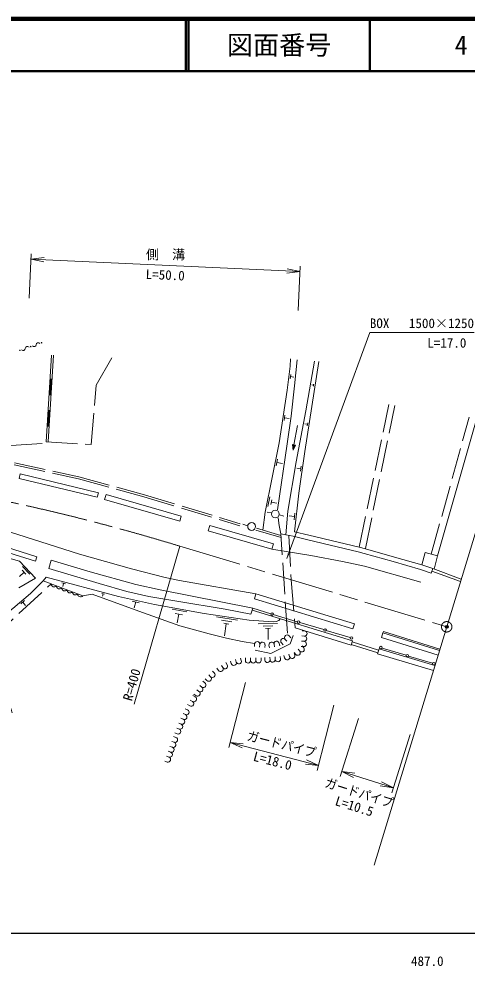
# Model space of a CAD drawing. Units: millimetres, scale not verified. Extents: x 40000 to 680000, y 20000 to 380000.
# Drawn here: x 476791 to 562617, y 198715 to 380000 of the extents above; entities that cross this region are included whole.
import ezdxf
from ezdxf.enums import TextEntityAlignment as Align

# ---------------------------------------------------------------- set-up
doc = ezdxf.new("R2010")
doc.units = ezdxf.units.MM
doc.header["$LTSCALE"] = 1000
doc.header["$PDMODE"] = 32
doc.header["$PDSIZE"] = 500
doc.linetypes.add('CHAIN', pattern=[18.5, 12, -1.5, 3.5, -1.5])
doc.linetypes.add('DASHED', pattern=[7.5, 6, -1.5])
for name, color, linetype, lineweight in [('M-BGD', 7, 'Continuous', 13), ('M-BMK', 2, 'CHAIN', 13), ('M-BMK-OTRS', 5, 'Continuous', 13), ('M-STR-HTXT', 7, 'Continuous', 13), ('M-TTL', 2, 'Continuous', 140), ('M-TTL-BAND', 7, 'Continuous', 25), ('M-TTL-LINE', 7, 'Continuous', 50), ('S-STR-HTXT', 7, 'Continuous', 13)]:
    doc.layers.add(name, color=color, linetype=linetype, lineweight=lineweight)
doc.layers.add('M-OTRS', color=6, linetype='Continuous')
doc.layers.add('M-TTL-TXT', color=7, linetype='Continuous')
doc.styles.add('ＭＳ ゴシック', font='')
doc.styles.get('ＭＳ ゴシック').set_extended_font_data('MS Gothic')

# ---------------------------------------------------------------- blocks, each defined once
blk = doc.blocks.new('open_arrow')
at = {"color": 0, "linetype": 'Continuous', "lineweight": -2}
blk.add_lwpolyline([(7.5, 1.25), (0, 0), (7.5, -1.25)], dxfattribs=at)
blk = doc.blocks.new('filled_arrow')
at = {"color": 0, "linetype": 'Continuous', "lineweight": -2}
blk.add_solid([(7.5, 1.25), (0, 0), (7.5, -1.25)], dxfattribs=at)

msp = doc.modelspace()

# ---------------------------------------------------------------- linework, layer by layer
at = {"layer": 'M-BGD'}
for p, q in [((482023, 299087), (483031, 315640)), ((482372, 299066), (483380, 315619)), ((528747, 311146), (528840, 311922)), ((482640, 308066), (482822, 311061)), ((482710, 308062), (482892, 311056)), ((483102, 311044), (482752, 311065)), ((482780, 308058), (482962, 311052)), ((482849, 308053), (483032, 311048)), ((528794, 311534), (529440, 311457)), ((533235, 310087), (533178, 309715)), ((533206, 309901), (532897, 309948)), ((482570, 308070), (482919, 308049)), ((482275, 302077), (482458, 305072)), ((482345, 302073), (482527, 305068)), ((482737, 305055), (482388, 305076)), ((482415, 302069), (482597, 305063)), ((482485, 302065), (482667, 305059)), ((527576, 303118), (527739, 304165)), ((527658, 303642), (528530, 303506)), ((556984, 277243), (564460, 303607)), ((482205, 302082), (482555, 302060)), ((529465, 298475), (530125, 302166)), ((532067, 302414), (531561, 302491)), ((532114, 302717), (532021, 302110)), ((529290, 297491), (529170, 298528)), ((529761, 298422), (529170, 298528)), ((529194, 298320), (529229, 298517)), ((529288, 298507), (529218, 298113)), ((529242, 297905), (529347, 298496)), ((529406, 298486), (529266, 297698)), ((529290, 297491), (529465, 298475)), ((529290, 297491), (529761, 298422)), ((529524, 298464), (529384, 297677)), ((529478, 297863), (529584, 298454)), ((529643, 298443), (529572, 298050)), ((529666, 298236), (529702, 298433)), ((526031, 294434), (526296, 295764)), ((526164, 295099), (527272, 294878)), ((530782, 293906), (529999, 294023)), ((530853, 294376), (530712, 293436)), ((476819, 292063), (477031, 292937)), ((476819, 292063), (491800, 288442)), ((477031, 292937), (492012, 289317)), ((491800, 288442), (492012, 289317)), ((493202, 288013), (493479, 288974)), ((493479, 288974), (507868, 284829)), ((524490, 286706), (524854, 288532)), ((493202, 288013), (507591, 283868)), ((525037, 287071), (525219, 287984)), ((525128, 287528), (526194, 287315)), ((507591, 283868), (507868, 284829)), ((524361, 285622), (525168, 285437)), ((526664, 285079), (527538, 284853)), ((529578, 284761), (528516, 284882)), ((529650, 285398), (529506, 284124)), ((513029, 282003), (513334, 283060)), ((513334, 283060), (525534, 279547)), ((519675, 283267), (520588, 283002)), ((465173, 281845), (480216, 277045)), ((513029, 282003), (525230, 278490)), ((527882, 281273), (529340, 280975)), ((529550, 281850), (532327, 281185)), ((532327, 281185), (537939, 279859)), ((464899, 280987), (479943, 276187)), ((525534, 279547), (525230, 278490)), ((529340, 280975), (532118, 280310)), ((532118, 280310), (537731, 278983)), ((537939, 279859), (541971, 278893)), ((537731, 278983), (541747, 278021)), ((541747, 278021), (542915, 277701)), ((541971, 278893), (543156, 278567)), ((542915, 277701), (548465, 276131)), ((543156, 278567), (548710, 276997)), ((479943, 276187), (480216, 277045)), ((548465, 276131), (553671, 274649)), ((548710, 276997), (553939, 275508)), ((477782, 274097), (476906, 273276)), ((477430, 274473), (478134, 273722)), ((477453, 275200), (478862, 273699)), ((553671, 274649), (555751, 273942)), ((553939, 275508), (556040, 274794)), ((555751, 273942), (556040, 274794)), ((485004, 272037), (485692, 271855)), ((485348, 271946), (485196, 271373)), ((477135, 268049), (477881, 268673)), ((477508, 268361), (478028, 267740)), ((492637, 270012), (493148, 269877)), ((492892, 269944), (492780, 269519)), ((498465, 268570), (499837, 268258)), ((499151, 268414), (498892, 267271)), ((521884, 268987), (522176, 269944)), ((521884, 268987), (540738, 263231)), ((522176, 269944), (541030, 264188)), ((506129, 266996), (508945, 266493)), ((525029, 266159), (521564, 267201)), ((506707, 266166), (508115, 265915)), ((507411, 266041), (507118, 264398)), ((514643, 265549), (518666, 264953)), ((515574, 264897), (517586, 264599)), ((530105, 264634), (525508, 266016)), ((516003, 264320), (517008, 264171)), ((516505, 264245), (516157, 261899)), ((522632, 264245), (526329, 264309)), ((523564, 263799), (525413, 263831)), ((524034, 263345), (524958, 263361)), ((524496, 263353), (524533, 261196)), ((535180, 263108), (530583, 264490)), ((531506, 262870), (531007, 262901)), ((540256, 261583), (535659, 262964)), ((540738, 263231), (541030, 264188)), ((527788, 261252), (528129, 260886)), ((528520, 261934), (528861, 261568)), ((531443, 261872), (530944, 261903)), ((546228, 261623), (557067, 258249)), ((546495, 262483), (557334, 259108)), ((546584, 262769), (557423, 259394)), ((521925, 260360), (521882, 259861)), ((522921, 260274), (522879, 259776)), ((523918, 260189), (523875, 259691)), ((524682, 260128), (524770, 259635)), ((525666, 260304), (525755, 259812)), ((526650, 260481), (526739, 259989)), ((527057, 260570), (527397, 260205)), ((530564, 259009), (530245, 259394)), ((531317, 259876), (530818, 259907)), ((531380, 260874), (530881, 260905)), ((531334, 259647), (531015, 260032)), ((546339, 259592), (550933, 258200)), ((519377, 257183), (519235, 257662)), ((520169, 257196), (520163, 257696)), ((521169, 257208), (521163, 257708)), ((522169, 257220), (522163, 257720)), ((523169, 257232), (523163, 257732)), ((523889, 257282), (523855, 257781)), ((524887, 257350), (524852, 257849)), ((525884, 257418), (525850, 257917)), ((526882, 257487), (526848, 257986)), ((527671, 257696), (527545, 258179)), ((528639, 257950), (528512, 258433)), ((529794, 258371), (529475, 258756)), ((529606, 258203), (529479, 258687)), ((551412, 258055), (556006, 256664)), ((514988, 255314), (514721, 255737)), ((515833, 255848), (515566, 256271)), ((516679, 256382), (516412, 256805)), ((517459, 256616), (517317, 257096)), ((518418, 256900), (518276, 257379)), ((556484, 256519), (556541, 256501)), ((513502, 254090), (513142, 254437)), ((514196, 254811), (513836, 255157)), ((511832, 252112), (511419, 252394)), ((512395, 252939), (511982, 253220)), ((512809, 253370), (512449, 253717)), ((510555, 250238), (510125, 250494)), ((510706, 250460), (510293, 250741)), ((511269, 251286), (510856, 251568)), ((509533, 248519), (509103, 248775)), ((510044, 249379), (509614, 249634)), ((508675, 246853), (508219, 247058)), ((509085, 247765), (508629, 247970)), ((507851, 245018), (507386, 245202)), ((507855, 245029), (507399, 245234)), ((508265, 245941), (507809, 246146)), ((507116, 243158), (506651, 243342)), ((507483, 244088), (507018, 244272)), ((506516, 241539), (506045, 241705)), ((506849, 242482), (506378, 242648)), ((505851, 239653), (505379, 239820)), ((506183, 240596), (505712, 240763)), ((505185, 237767), (504713, 237934)), ((505518, 238710), (505046, 238877))]:
    msp.add_line(p, q, dxfattribs=at)
at = {"layer": 'M-BGD', "linetype": 'DASHED'}
for p, q in [((541971, 278893), (547610, 306231)), ((543146, 278651), (548786, 305988)), ((555764, 277550), (563023, 303760)), ((475236, 298366), (481964, 298817)), ((475881, 294654), (488191, 291945)), ((475967, 295044), (488287, 292334)), ((488191, 291945), (500743, 288512)), ((488287, 292334), (500854, 288896)), ((500743, 288512), (519074, 283000)), ((500854, 288896), (519190, 283383)), ((522173, 282122), (526995, 280724)), ((522285, 282506), (526967, 281149)), ((528205, 262430), (526949, 281423)), ((555867, 274283), (561360, 272337)), ((556040, 274794), (561497, 272788)), ((540451, 260285), (545529, 258699)), ((540588, 260759), (545677, 259177))]:
    msp.add_line(p, q, dxfattribs=at)
for points in [[(482023, 299087), (490609, 298536), (491612, 309929), (495100, 316064)], [(528458, 281155), (528948, 272640), (529688, 263463)], [(475526, 247158), (471259, 261087), (482974, 271895)], [(522006, 259152), (525050, 258547), (528723, 260405), (529281, 261985)]]:
    msp.add_lwpolyline(points, dxfattribs=at)
at = {"layer": 'M-BGD'}
for points in [[(523505, 282153), (523956, 285562), (526609, 298866), (528181, 308941), (528728, 313508), (528775, 314925)], [(526280, 286012), (528131, 298689), (528946, 303988), (529567, 309744), (530080, 314740)], [(526949, 281423), (527882, 281273), (528263, 285763), (529902, 295237), (531718, 304963), (533394, 314514)], [(534196, 314410), (531576, 297189), (530389, 289241), (529550, 281850)], [(464702, 285078), (488376, 277526), (498359, 274769), (504808, 273094), (507561, 272500), (522176, 269944)], [(439052, 283830), (442614, 283966), (467298, 278881), (476904, 276225), (479971, 272955), (476763, 271112)], [(526949, 281423), (526639, 283013), (526469, 284501)], [(525230, 278490), (532681, 277325), (538747, 276172), (543000, 275230), (553736, 272194)], [(553939, 275508), (554598, 277843), (556984, 277243), (556338, 274685)], [(473898, 246007), (470903, 254758), (468743, 261871), (473852, 265733), (475595, 267150), (479036, 270031), (481453, 272471), (489027, 269604), (490809, 269928)], [(481453, 272471), (482024, 273138), (495844, 269472), (502769, 267901), (512251, 266208), (520885, 264927), (525466, 264618), (526086, 264649), (526540, 264866), (526840, 265188)], [(490809, 269928), (499728, 266636), (507606, 263845), (513219, 262274), (516565, 261472), (519563, 260808), (521933, 260459)], [(521447, 266840), (540646, 260959), (540401, 260113), (529688, 263463)], [(546584, 262769), (546495, 262483), (546228, 261623)], [(556174, 255294), (545458, 258471), (545760, 259447), (556463, 256244)]]:
    msp.add_lwpolyline(points, dxfattribs=at)
msp.add_lwpolyline([(521564, 267201), (503817, 270758), (499169, 271736), (490454, 274155), (482959, 276388), (482506, 274785), (492162, 271924), (497425, 270423), (501643, 269446), (507012, 268573), (516319, 267001), (521204, 266089)], close=True, dxfattribs=at)
for centre, radius in [((479054, 317288), 50), ((481131, 318012), 50), ((476977, 316563), 50), ((525906, 285241), 750), ((521349, 282860), 750), ((525268, 266088), 250), ((530344, 264562), 250), ((535420, 263036), 250), ((540495, 261511), 250), ((546100, 259665), 250), ((551172, 258128), 250), ((556245, 256591), 250)]:
    msp.add_circle(centre, radius, dxfattribs=at)
for centre, radius, start, end in [((478421, 316901), 406, 41.84335, 176.60362), ((479687, 317674), 406, 221.84335, 356.60362), ((480498, 317626), 406, 41.84335, 176.60362), ((477610, 316950), 406, 221.84335, 356.60362), ((483536, 271857), 564, 176.1378, 322.38777), ((484545, 271475), 564, 176.1378, 322.38777), ((485554, 271093), 564, 176.1378, 322.38777), ((486563, 270711), 564, 176.1378, 322.38777), ((487571, 270329), 564, 176.1378, 322.38777), ((488580, 269948), 564, 176.1378, 322.38777), ((531475, 262371), 500, 266.38774, 86.38774), ((527422, 260911), 500, 42.98096, 222.98096), ((528154, 261593), 500, 42.98096, 222.98096), ((531412, 261373), 500, 266.38774, 86.38774), ((522423, 260317), 500, 355.11898, 175.11898), ((523419, 260232), 500, 355.11898, 175.11898), ((525174, 260216), 500, 10.18747, 190.18747), ((526158, 260393), 500, 10.18747, 190.18747), ((530949, 259328), 500, 219.64044, 39.64044), ((531349, 260375), 500, 266.38774, 86.38774), ((526383, 257453), 500, 183.91639, 3.91639), ((528155, 257823), 500, 194.70315, 14.70315), ((529122, 258077), 500, 194.70315, 14.70315), ((530179, 258690), 500, 219.64044, 39.64044), ((515410, 255581), 500, 212.27947, 32.27947), ((516256, 256115), 500, 212.27947, 32.27947), ((517938, 256758), 500, 196.45392, 16.45392), ((518897, 257041), 500, 196.45392, 16.45392), ((520669, 257202), 500, 180.69081, 0.69081), ((521669, 257214), 500, 180.69081, 0.69081), ((522669, 257226), 500, 180.69081, 0.69081), ((524388, 257316), 500, 183.91639, 3.91639), ((525385, 257384), 500, 183.91639, 3.91639), ((513155, 253730), 500, 226.07818, 46.07818), ((513849, 254450), 500, 226.07818, 46.07818), ((511551, 251699), 500, 235.72728, 55.72728), ((512114, 252526), 500, 235.72728, 55.72728), ((510300, 249808), 500, 239.2588, 59.2588), ((510987, 250873), 500, 235.72728, 55.72728), ((509788, 248949), 500, 239.2588, 59.2588), ((508470, 246397), 500, 245.79614, 65.79614), ((508880, 247309), 500, 245.79614, 65.79614), ((507667, 244553), 500, 248.45449, 68.45449), ((508060, 245485), 500, 245.79614, 65.79614), ((507300, 243623), 500, 248.45449, 68.45449), ((506350, 241068), 500, 250.55684, 70.55684), ((506683, 242011), 500, 250.55684, 70.55684), ((505684, 239182), 500, 250.55684, 70.55684), ((506017, 240125), 500, 250.55684, 70.55684), ((505351, 238239), 500, 250.55684, 70.55684)]:
    msp.add_arc(centre, radius, start, end, dxfattribs=at)
at = {"layer": 'M-BMK'}
msp.add_line((507633, 279078), (558716, 263649), dxfattribs=at)
msp.add_circle((558716, 263649), 1000, dxfattribs=at)
msp.add_arc((390839, -103491), 400000, 73.02325, 92.96594, dxfattribs=at)
at = {"layer": 'M-BMK-OTRS'}
for p, q in [((558716, 263649), (572605, 309289)), ((544827, 218008), (558716, 263649))]:
    msp.add_line(p, q, dxfattribs=at)
at = {"layer": 'M-OTRS'}
msp.add_point((558727, 263649), dxfattribs=at)
at = {"layer": 'M-STR-HTXT'}
for p, q in [((478764, 326586), (479156, 335039)), ((479109, 334040), (530629, 331655)), ((530284, 324201), (530675, 332654)), ((507633, 279078), (498875, 248868)), ((520177, 252986), (516971, 240524)), ((537129, 248625), (533924, 236164)), ((541798, 246116), (538307, 235001)), ((551692, 243009), (548201, 231893)), ((534173, 237132), (517220, 241493)), ((548500, 232847), (538606, 235955))]:
    msp.add_line(p, q, dxfattribs=at)
at = {"layer": 'M-TTL'}
msp.add_line((680000, 380000), (40000, 380000), dxfattribs=at)
at = {"layer": 'M-TTL-BAND'}
msp.add_line((40000, 205000), (579000, 205000), dxfattribs=at)
at = {"layer": 'M-TTL-LINE'}
for p, q in [((508747, 380000), (508747, 370000)), ((509247, 380000), (509247, 370000)), ((543997, 380000), (543997, 370000)), ((40000, 370000), (680000, 370000))]:
    msp.add_line(p, q, dxfattribs=at)
at = {"layer": 'S-STR-HTXT'}
msp.add_lwpolyline([(528091, 276711), (544000, 320000), (564000, 320000)], dxfattribs=at)

# ---------------------------------------------------------------- block references
at = {"layer": 'M-STR-HTXT', "xscale": 333, "yscale": 333}
for p, rotation in [((479109, 334040), 357.3), ((530629, 331655), 177.3), ((517220, 241493), 345.6), ((534173, 237132), 165.6), ((538606, 235955), 342.6), ((548500, 232847), 162.6)]:
    msp.add_blockref('open_arrow', p, dxfattribs=dict(at, rotation=rotation))
at = {"layer": 'S-STR-HTXT', "xscale": 133, "yscale": 133, "rotation": 69.8}
msp.add_blockref('filled_arrow', (528091, 276711), dxfattribs=at)

# ---------------------------------------------------------------- texts
at = {"layer": 'M-STR-HTXT', "style": 'ＭＳ ゴシック'}
for s, rotation, p in [('側\u3000溝', 359.983, (501116, 334914)), ('L=17.0', 359.983, (555000, 318000)), ('R=400', 73.833, (497531, 249569))]:
    msp.add_text(s, height=1833, rotation=rotation, dxfattribs=at).set_placement(p, align=Align.MIDDLE_LEFT)
for s, rotation, p in [('L=50.0', 357.349, (504743, 329547)), ('L=18.0', 345.575, (525015, 236575)), ('L=10.5', 342.563, (540599, 227908))]:
    msp.add_text(s, height=1833, rotation=rotation, dxfattribs=at).set_placement(p, align=Align.BOTTOM_CENTER)
at = {"layer": 'M-STR-HTXT', "style": 'ＭＳ ゴシック', "width": 0.9}
for rotation, p in [(345.575, (520575, 242880)), (342.563, (535510, 233909))]:
    msp.add_text('ガードパイプ', height=1833, rotation=rotation, dxfattribs=at).set_placement(p, align=Align.MIDDLE_LEFT)
at = {"layer": 'M-TTL-BAND', "style": 'ＭＳ ゴシック'}
msp.add_text('487.0', height=1833, dxfattribs=at).set_placement((555000, 198195), align=Align.BOTTOM_CENTER)
at = {"layer": 'M-TTL-TXT', "style": 'ＭＳ ゴシック'}
for s, p in [('図面番号', (526622, 375000)), ('4', (561497, 375000))]:
    msp.add_text(s, height=3666, dxfattribs=at).set_placement(p, align=Align.MIDDLE_CENTER)
at = {"layer": 'S-STR-HTXT', "style": 'ＭＳ ゴシック'}
msp.add_text('BOX   1500×1250', height=1833, dxfattribs=at).set_placement((544000, 321750), align=Align.MIDDLE_LEFT)

doc.saveas('drawing.dxf')
